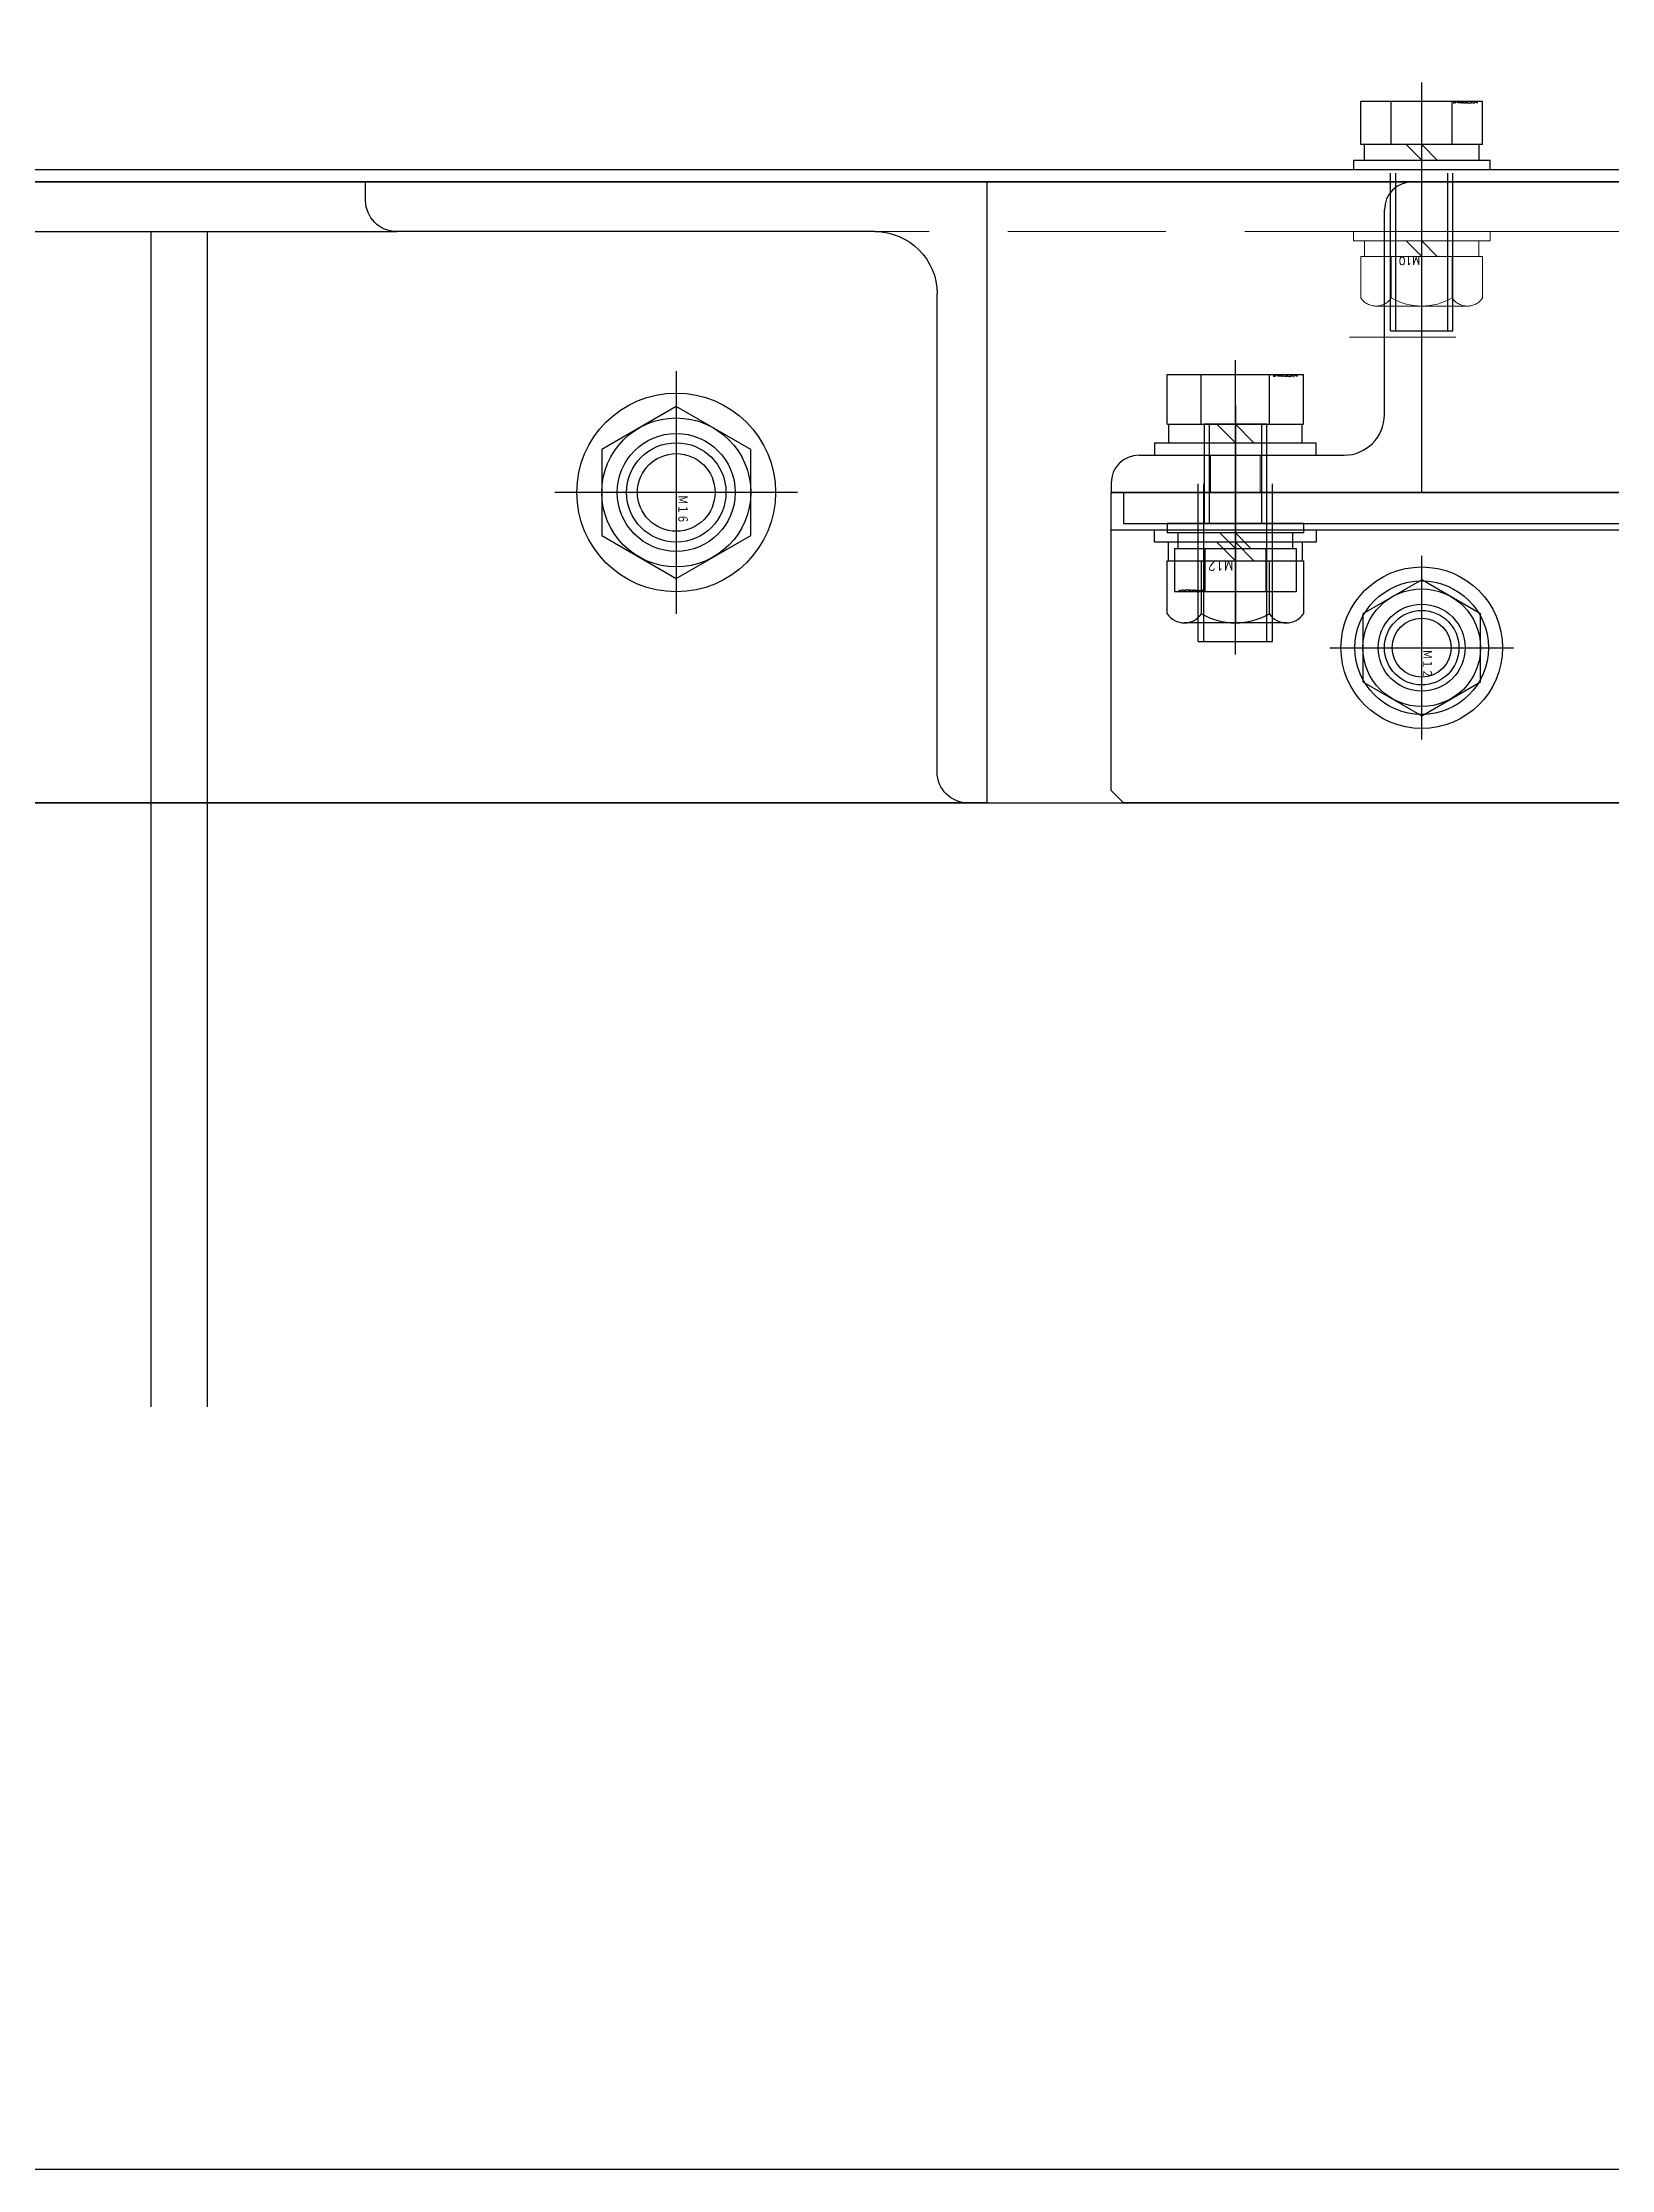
# Model space of a CAD drawing. Header units: millimetres. Extents: x -8731 to 85711, y -14522 to 31379.
# Drawn here: x 10259.2 to 10511.7, y 16897.5 to 17239.9 of the extents above; entities that cross this region are included whole.
import ezdxf

# ---------------------------------------------------------------- set-up
doc = ezdxf.new("R2010")
doc.units = ezdxf.units.MM
doc.header["$LTSCALE"] = 4
doc.linetypes.add('CENTER2', pattern=[28.575, 19.05, -3.175, 3.175, -3.175])
doc.linetypes.add('HIDDEN', pattern=[9.525, 6.35, -3.175])
doc.layers.add('04_HIDDEN', color=2, linetype='HIDDEN', lineweight=13)
doc.layers.add('05_CENTER', color=4, linetype='CENTER2', lineweight=13)
doc.layers.add('10_DRAFT', color=8, linetype='Continuous', lineweight=0, plot=False)
doc.styles.add('KANJI0', font='txt.shx', dxfattribs={"width": 0.9, "height": 30, "bigfont": 'bigfont'})
doc.styles.add('KSS_TXT', font='txt.shx', dxfattribs={"bigfont": 'extfont2.shx'})
doc.styles.add('KSS_TXT_L', font='txt.shx', dxfattribs={"height": 9, "bigfont": 'extfont2.shx'})

# ---------------------------------------------------------------- blocks, each defined once
blk = doc.blocks.new('A$C53D772FE_1_1_1')
at = {"color": 0}
for p, q in [((2, -998), (1030, -998)), ((0, -1000), (1030, -1000))]:
    blk.add_line(p, q, dxfattribs=at)
at = {"layer": '05_CENTER'}
blk.add_line((600, -1007.75), (600, -990.4), dxfattribs=at)
blk = doc.blocks.new('A$C7E374867_2_1')
at = {"color": 0, "linetype": 'CENTER2'}
blk.add_line((0, -29), (0, 14), dxfattribs=at)
at = {"color": 0}
for p, q in [((-9.81, 11), (9.81, 11)), ((-9.81, 4), (-9.81, 11)), ((-4.91, 4), (-4.91, 11)), ((4.91, 4), (4.91, 11)), ((9.81, 4), (9.81, 11)), ((9.81, 4), (-9.81, 4)), ((-9.25, 4), (-9.25, 1.5)), ((0, 1.5), (-2.5, 4)), ((0, 4), (2.5, 1.5)), ((9.25, 1.5), (9.25, 4)), ((-11, 1.5), (11, 1.5)), ((-11, 1.5), (-11, 0)), ((-11, 0), (11, 0)), ((11, 0), (11, 1.5))]:
    blk.add_line(p, q, dxfattribs=at)
at = {"color": 0, "linetype": 'HIDDEN'}
for p, q in [((-5, -26), (-5, 0)), ((-4.19, -26), (-4.19, 0)), ((4.19, -26), (4.19, 0)), ((5, -26), (5, 0)), ((-5, -26), (5, -26))]:
    blk.add_line(p, q, dxfattribs=at)
at = {"layer": '10_DRAFT', "style": 'KSS_TXT_L'}
blk.add_text('BT-M10x30L,SW,PW', height=0.3, dxfattribs=at).set_placement((5.05, 10.66))
blk = doc.blocks.new('M10Nza_1_1_1')
at = {"color": 0}
for p, q in [((-9.8, 4), (-9.8, 10.69)), ((-7.35, 12), (7.35, 12)), ((-4.9, 4), (-4.9, 10.69)), ((4.9, 10.69), (4.9, 4)), ((9.8, 10.69), (9.8, 4)), ((-9.8, 4), (9.8, 4)), ((-9.2, 1.5), (-9.2, 4)), ((0, 1.5), (-2.5, 4)), ((0, 4), (2.5, 1.5)), ((9.2, 4), (9.2, 1.5))]:
    blk.add_line(p, q, dxfattribs=at)
at = {"color": 0, "linetype": 'CENTER2'}
blk.add_line((0, 12), (0, 0), dxfattribs=at)
at = {"color": 0}
blk.add_lwpolyline([(-11, 1.5), (11, 1.5), (11, 0), (-11, 0)], close=True, dxfattribs=at)
for centre, radius, start, end in [((-7.35, 9.06), 2.94, 33.626, 146.374), ((0, 2.2), 9.8, 60, 120), ((7.35, 9.06), 2.94, 33.626, 146.374)]:
    blk.add_arc(centre, radius, start, end, dxfattribs=at)
at = {"layer": '10_DRAFT', "style": 'KSS_TXT'}
blk.add_text('M10', height=1.25, dxfattribs=at).set_placement((0.26, 4.12))
blk = doc.blocks.new('A$C020300C3_1')
for name, p in [('A$C53D772FE_1_1_1', (-1250, 0)), ('A$C7E374867_2_1', (-650, -998))]:
    blk.add_blockref(name, p)
at = {"layer": '04_HIDDEN', "rotation": 180}
blk.add_blockref('M10Nza_1_1_1', (-650, -1008), dxfattribs=at)
blk = doc.blocks.new('A$C2A2D3C10_1_1_1')
at = {"color": 0}
blk.add_lwpolyline([(100, -1100), (2600, -1100), (2600, -1000), (100, -1000)], close=True, dxfattribs=at)
for centre, radius in [((580, -1050), 9.5), ((700, -1075), 7)]:
    blk.add_circle(centre, radius, dxfattribs=at)
at = {"layer": '04_HIDDEN'}
blk.add_line((100, -1008), (2600, -1008), dxfattribs=at)
at = {"layer": '05_CENTER'}
for p, q in [((700, -991.1), (700, -1017.13)), ((580, -1066.28), (580, -1033.72)), ((596.28, -1050), (563.72, -1050)), ((700, -1086.19), (700, -1063.81)), ((711.19, -1075), (688.81, -1075))]:
    blk.add_line(p, q, dxfattribs=at)
blk = doc.blocks.new('A$C448B04A9_1_1_1')
at = {"color": 0}
for p, q in [((3, 100), (0, 100)), ((0, 0), (0, 100)), ((8, 18), (8, 95)), ((95, 8), (18, 8)), ((0, 0), (100, 0)), ((100, 3), (100, 0))]:
    blk.add_line(p, q, dxfattribs=at)
for centre, radius, start, end in [((3, 95), 5, 0, 90), ((18, 18), 10, 180, 270), ((95, 3), 5, 0, 90)]:
    blk.add_arc(centre, radius, start, end, dxfattribs=at)
blk = doc.blocks.new('A$C63872932_1_1_1')
at = {"color": 0}
for p, q in [((-5, 42), (335, 42)), ((295.5, 42), (304.5, 42)), ((295.5, -147.21), (295.5, 42)), ((304.5, 42), (304.5, -147.21))]:
    blk.add_line(p, q, dxfattribs=at)
blk.add_lwpolyline([(-100, 50), (430, 50), (430, -50), (-100, -50)], close=True, dxfattribs=at)
for centre in [(-50, 0), (220, 0), (380, 0)]:
    blk.add_circle(centre, 9.5, dxfattribs=at)
at = {"layer": '05_CENTER'}
for p, q in [((-50, -17.04), (-50, 17.04)), ((220, -17.04), (220, 17.04)), ((380, -17.04), (380, 17.04)), ((-110.96, 0), (-81.35, 0)), ((-32.96, 0), (-67.04, 0)), ((237.04, 0), (202.96, 0)), ((362.96, 0), (397.04, 0))]:
    blk.add_line(p, q, dxfattribs=at)
at = {"rotation": 270}
blk.add_blockref('A$C448B04A9_1_1_1', (-100, 50), dxfattribs=at)
at = {"xscale": -1, "rotation": 90}
blk.add_blockref('A$C448B04A9_1_1_1', (430, 50), dxfattribs=at)
blk = doc.blocks.new('16b_1_1_1')
at = {"color": 0, "linetype": 'CENTER2'}
for p, q in [((0, 19.54), (0, -19.54)), ((-19.54, 0), (19.54, 0))]:
    blk.add_line(p, q, dxfattribs=at)
at = {"color": 0}
for p, q in [((-6.92, 11.99), (-13.85, 0)), ((6.93, 11.99), (-6.92, 11.99)), ((13.85, 0), (6.93, 11.99)), ((-13.85, 0), (-6.92, -11.99)), ((6.93, -11.99), (13.85, 0)), ((-6.92, -11.99), (6.93, -11.99))]:
    blk.add_line(p, q, dxfattribs=at)
for radius in [16, 11.99, 8, 6.25]:
    blk.add_circle((0, 0), radius, dxfattribs=at)
at = {"layer": '10_DRAFT', "style": 'KANJI0', "width": 0.82}
blk.add_text('Ｍ１６', height=1.714, dxfattribs=at).set_placement((0.41, 0.18))
blk = doc.blocks.new('A$C751A5703_1_1')
for name, p, rotation in [('A$C63872932_1_1_1', (0, 100), 90), ('16b_1_1_1', (0, 480), 2.849776994591311e-11)]:
    blk.add_blockref(name, p, dxfattribs=dict(rotation=rotation))
blk = doc.blocks.new('A$C06C84DCF_1_1')
at = {"color": 0}
blk.add_line((-50, 19), (270, 19), dxfattribs=at)
blk.add_lwpolyline([(-50, 25), (270, 25), (270, -23), (268, -25), (-48, -25), (-50, -23)], close=True, dxfattribs=at)
for centre in [(0, 0), (220, 0)]:
    blk.add_circle(centre, 7, dxfattribs=at)
at = {"layer": '05_CENTER'}
for p, q in [((-30, 30.61), (-30, 13.51)), ((250, 30.61), (250, 13.51)), ((0, 11.19), (0, -11.19)), ((220, 11.19), (220, -11.19)), ((11.19, 0), (-11.19, 0)), ((208.81, 0), (231.19, 0))]:
    blk.add_line(p, q, dxfattribs=at)
blk = doc.blocks.new('A$C04945279_1_1')
at = {"color": 0}
for p, q in [((23.5, 50), (25, 50)), ((25, 0), (25, 50)), ((19, 12.5), (19, 45.5)), ((-20.5, 6), (12.5, 6)), ((-25, 1.5), (-25, 0)), ((25, 0), (-25, 0))]:
    blk.add_line(p, q, dxfattribs=at)
for centre, radius, start, end in [((23.5, 45.5), 4.5, 90, 180), ((12.5, 12.5), 6.5, 270, 0), ((-20.5, 1.5), 4.5, 90, 180)]:
    blk.add_arc(centre, radius, start, end, dxfattribs=at)
at = {"layer": '04_HIDDEN'}
for p, q in [((-10, 6), (-10, 0)), ((-9, 6), (-9, 0)), ((-1, 6), (-1, 0)), ((0, 6), (0, 0))]:
    blk.add_line(p, q, dxfattribs=at)
at = {"layer": '05_CENTER'}
for p, q in [((30.49, 25), (13.39, 25)), ((-5, 11.49), (-5, -5.61))]:
    blk.add_line(p, q, dxfattribs=at)
blk = doc.blocks.new('A$C1819430B_1_1')
at = {"color": 0, "linetype": 'CENTER2'}
blk.add_line((0, -32.11), (0, 15.28), dxfattribs=at)
at = {"color": 0}
for p, q in [((-10.97, 13), (10.97, 13)), ((-10.97, 5), (-10.97, 13)), ((-5.48, 5), (-5.48, 13)), ((5.48, 5), (5.48, 13)), ((10.97, 5), (10.97, 13)), ((-10.97, 5), (10.97, 5)), ((-10.75, 5), (-10.75, 2)), ((0, 2), (-3, 5)), ((0, 5), (3, 2)), ((10.75, 2), (10.75, 5)), ((-13, 2), (13, 2)), ((-13, 2), (-13, 0)), ((-13, 0), (13, 0)), ((13, 0), (13, 2))]:
    blk.add_line(p, q, dxfattribs=at)
at = {"color": 0, "linetype": 'HIDDEN'}
for p, q in [((-6, -30), (-6, 0)), ((-5.05, -30), (-5.05, 0)), ((5.05, -30), (5.05, 0)), ((6, -30), (6, 0)), ((-6, -30), (6, -30))]:
    blk.add_line(p, q, dxfattribs=at)
at = {"layer": '10_DRAFT', "style": 'KSS_TXT_L'}
blk.add_text('BT-M12x35L,SW,PW', height=0.3, dxfattribs=at).set_placement((6.07, 12.66))
blk = doc.blocks.new('M12Nza_1_1_1')
at = {"color": 0}
for p, q in [((-8.21, 15), (8.21, 15)), ((-10.95, 5), (-10.95, 13.53)), ((-5.47, 5), (-5.47, 13.53)), ((5.48, 5), (5.48, 13.53)), ((10.95, 13.53), (10.95, 5)), ((10.95, 5), (-10.95, 5)), ((-10.75, 2), (-10.75, 5)), ((0, 2), (-3, 5)), ((0, 5), (3, 2)), ((10.75, 5), (10.75, 2))]:
    blk.add_line(p, q, dxfattribs=at)
at = {"color": 0, "linetype": 'CENTER2'}
blk.add_line((0, 0), (0, 15), dxfattribs=at)
at = {"color": 0}
blk.add_lwpolyline([(-13, 2), (13, 2), (13, 0), (-13, 0)], close=True, dxfattribs=at)
for centre, radius, start, end in [((-8.21, 11.71), 3.29, 33.626, 146.374), ((0, 4.05), 10.95, 60, 120), ((8.21, 11.71), 3.29, 33.626, 146.374)]:
    blk.add_arc(centre, radius, start, end, dxfattribs=at)
at = {"layer": '10_DRAFT', "style": 'KSS_TXT'}
blk.add_text('M12', height=1.5, dxfattribs=at).set_placement((0.31, 5.09))
blk = doc.blocks.new('A$C05FE0EC2_2_1')
at = {"color": 0, "linetype": 'CENTER2'}
blk.add_line((0, -19), (0, 14), dxfattribs=at)
at = {"color": 0}
for p, q in [((-9.81, 11), (9.81, 11)), ((-9.81, 4), (-9.81, 11)), ((-4.91, 4), (-4.91, 11)), ((4.91, 4), (4.91, 11)), ((9.81, 4), (9.81, 11)), ((9.81, 4), (-9.81, 4)), ((-9.25, 4), (-9.25, 1.5)), ((0, 1.5), (-2.5, 4)), ((0, 4), (2.5, 1.5)), ((9.25, 1.5), (9.25, 4)), ((-11, 1.5), (11, 1.5)), ((-11, 1.5), (-11, 0)), ((-11, 0), (11, 0)), ((11, 0), (11, 1.5))]:
    blk.add_line(p, q, dxfattribs=at)
at = {"color": 0, "linetype": 'HIDDEN'}
for p, q in [((-5, -16), (-5, 0)), ((-4.19, -16), (-4.19, 0)), ((4.19, -16), (4.19, 0)), ((5, -16), (5, 0)), ((-5, -16), (5, -16))]:
    blk.add_line(p, q, dxfattribs=at)
at = {"layer": '10_DRAFT', "style": 'KSS_TXT_L'}
blk.add_text('BT-M10x20L,SW,PW', height=0.3, dxfattribs=at).set_placement((5.16, 10.66))
blk = doc.blocks.new('12b_1_1_1')
at = {"color": 0, "linetype": 'CENTER2'}
for p, q in [((0, -14.77), (0, 14.77)), ((14.77, 0), (-14.77, 0))]:
    blk.add_line(p, q, dxfattribs=at)
at = {"color": 0}
for p, q in [((-5.48, 9.48), (-10.95, 0)), ((5.48, 9.48), (-5.48, 9.48)), ((10.95, 0), (5.48, 9.48)), ((-10.95, 0), (-5.48, -9.48)), ((5.48, -9.48), (10.95, 0)), ((-5.48, -9.48), (5.48, -9.48))]:
    blk.add_line(p, q, dxfattribs=at)
for radius in [13, 10.75, 9.48, 6, 4.75]:
    blk.add_circle((0, 0), radius, dxfattribs=at)
at = {"layer": '10_DRAFT', "linetype": 'CENTER2', "style": 'KANJI0', "width": 0.82}
blk.add_text('Ｍ１２', height=1.5, dxfattribs=at).set_placement((0.31, 0.09))
blk = doc.blocks.new('A$C6BA547CA_1_1')
at = {"color": 0}
blk.add_lwpolyline([(-298, -5), (18, -5), (18, 0), (-298, 0)], close=True, dxfattribs=at)
at = {"layer": '04_HIDDEN'}
for p, q in [((-165, 0), (-165, -5)), ((-115, 0), (-115, -5))]:
    blk.add_line(p, q, dxfattribs=at)
at = {"layer": '05_CENTER'}
for p, q in [((-280, -11.94), (-280, 6.83)), ((-198.5, -11.94), (-198.5, 6.83)), ((-81.5, -11.94), (-81.5, 6.83)), ((0, -11.94), (0, 6.83))]:
    blk.add_line(p, q, dxfattribs=at)
at = {"layer": '10_DRAFT'}
blk.add_line((-140, -5), (-140, 0), dxfattribs=at)
blk = doc.blocks.new('A$C278D623B_1_1')
for name, p, rotation in [('A$C6BA547CA_1_1', (-25, 250), 90), ('A$C06C84DCF_1_1', (0, 0), 90), ('A$C04945279_1_1', (-25, -25), 90), ('A$C1819430B_1_1', (-31, -30), 90), ('M12Nza_1_1_1', (-19, -30), 270), ('A$C05FE0EC2_2_1', (-20, -30), 270)]:
    blk.add_blockref(name, p, dxfattribs=dict(rotation=rotation))
blk.add_blockref('12b_1_1_1', (0, 0))

msp = doc.modelspace()

# ---------------------------------------------------------------- linework, layer by layer
at = {"layer": 'Defpoints'}
msp.add_lwpolyline([(9285.27297, 19624.21646), (13159.38954, 19624.21646), (13159.38954, 16897.46336), (9285.27297, 16897.46336)], close=True, dxfattribs=at)

# ---------------------------------------------------------------- block references
for name, p in [('A$C2A2D3C10_1_1_1', (9781.18607, 18217.47541)), ('A$C020300C3_1', (11131.18607, 18217.47541))]:
    msp.add_blockref(name, p)
for name, p, rotation in [('A$C751A5703_1_1', (9881.18607, 17167.47541), 269.9999999999715), ('A$C278D623B_1_1', (10481.18608, 17142.47541), 270)]:
    msp.add_blockref(name, p, dxfattribs=dict(rotation=rotation))

doc.saveas('drawing.dxf')
